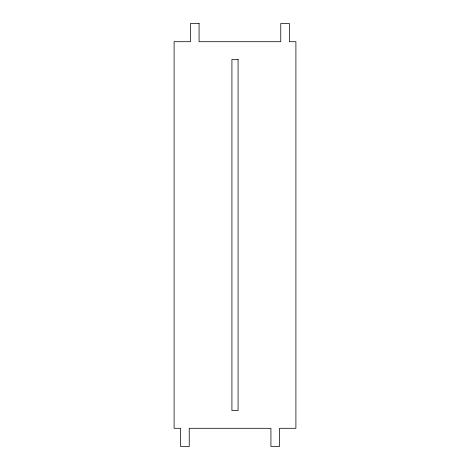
<?xml version="1.0" encoding="UTF-8"?>
<svg xmlns="http://www.w3.org/2000/svg" width="470" height="470" viewBox="0 0 470 470"><rect width="100%" height="100%" fill="white"/><g stroke="black" fill="none" stroke-linecap="round" stroke-linejoin="round"><path stroke-width="0.7" d="M199.074 23.5L190.462 23.5L190.462 41.707L174.1 41.707L174.1 428.293L180.615 428.293L180.615 446.5L189.228 446.5L189.228 428.293L270.926 428.293L270.926 446.5L279.538 446.5L279.538 428.293L295.9 428.293L295.9 41.707L289.385 41.707L289.385 23.5L280.772 23.5L280.772 41.707L199.074 41.707L199.074 23.5M238.079 59.426L231.922 59.426L231.922 410.574L238.079 410.574L238.079 59.426"/></g></svg>
